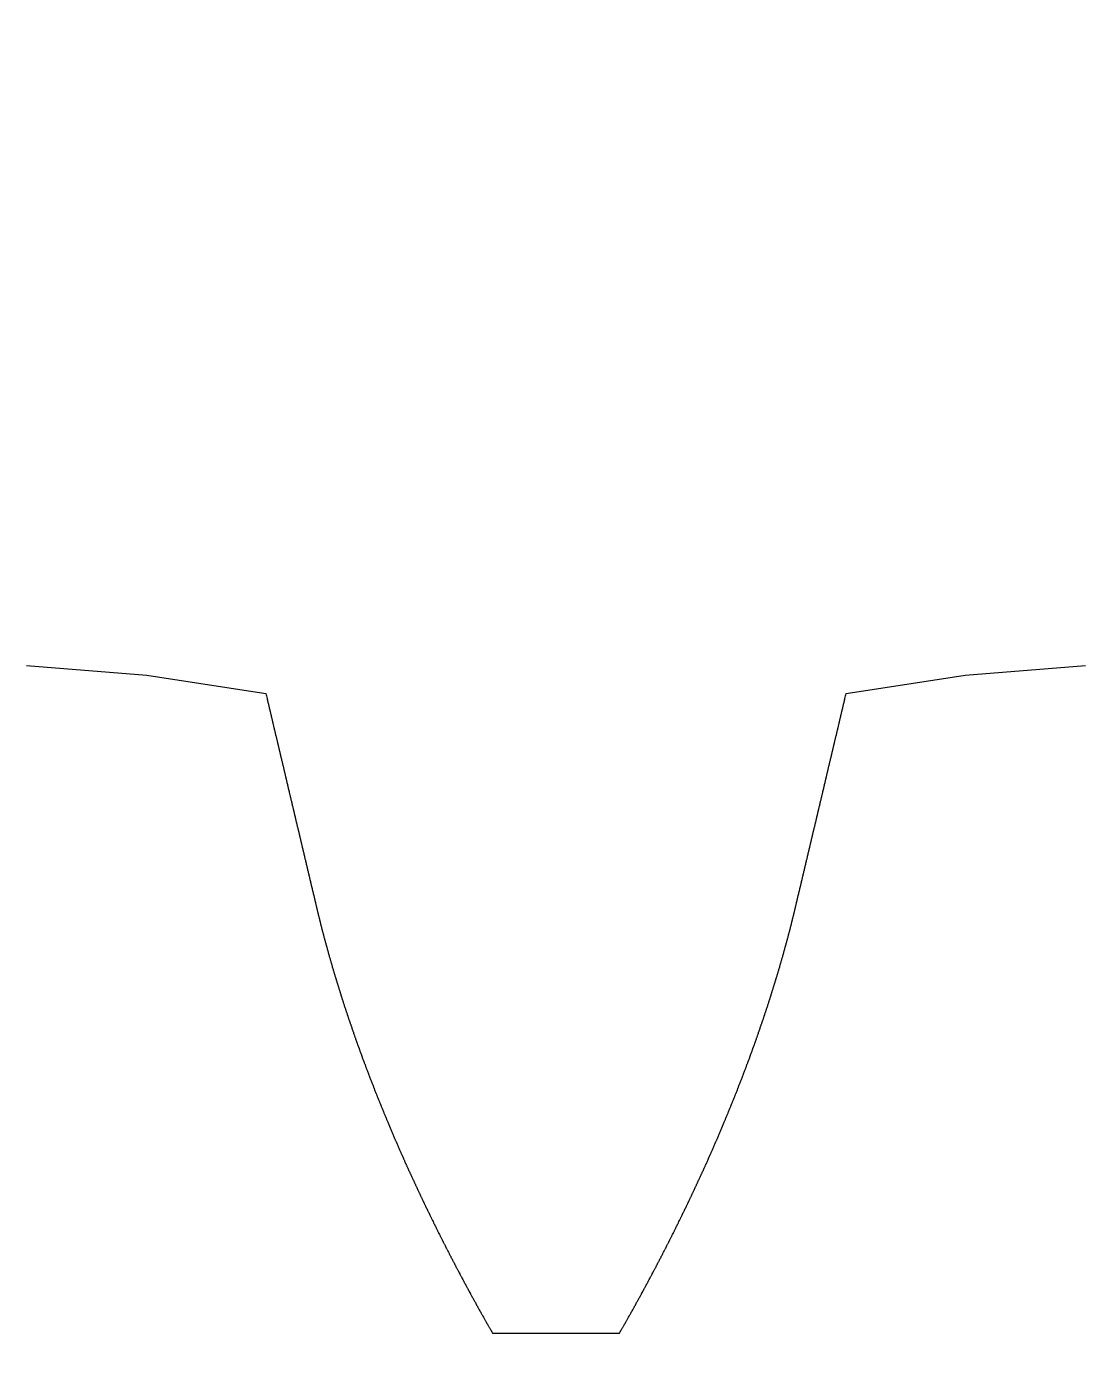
# Model space of a CAD drawing. Header units: millimetres. Extents: x -99 to 99, y -114 to 99.
# Drawn here: x -10.32 to 10.32, y -81.61 to -55.63 of the extents above; entities that cross this region are included whole.
import ezdxf

# ---------------------------------------------------------------- set-up
doc = ezdxf.new("R2010")
doc.units = ezdxf.units.MM

msp = doc.modelspace()

# ---------------------------------------------------------------- linework, layer by layer
at = {"color": 7, "linetype": 'Continuous', "lineweight": 25}
for p, q in [((-10.324, -68.096), (-7.981, -68.285)), ((-7.981, -68.285), (-5.659, -68.641)), ((5.659, -68.641), (7.981, -68.285)), ((7.981, -68.285), (10.324, -68.096)), ((-1.24, -81.116), (1.24, -81.116))]:
    msp.add_line(p, q, dxfattribs=at)
msp.add_circle((0, 0), 99, dxfattribs=at)
for points, knots in [([(-5.659, -68.641), (-5.651, -68.673), (-5.644, -68.704), (-5.636, -68.736), (-5.634, -68.743), (-5.631, -68.757), (-5.626, -68.778), (-5.623, -68.792), (-5.621, -68.799), (-5.616, -68.82), (-5.611, -68.841), (-5.606, -68.862), (-5.604, -68.87), (-5.601, -68.884), (-5.596, -68.905), (-5.593, -68.919), (-5.591, -68.926), (-5.586, -68.947), (-5.581, -68.968), (-5.576, -68.989), (-5.574, -68.996), (-5.571, -69.01), (-5.566, -69.031), (-5.563, -69.045), (-5.561, -69.052), (-5.556, -69.073), (-5.551, -69.095), (-5.546, -69.116), (-5.544, -69.123), (-5.541, -69.137), (-5.536, -69.158), (-5.533, -69.172), (-5.531, -69.179), (-5.526, -69.2), (-5.521, -69.221), (-5.516, -69.242), (-5.514, -69.249), (-5.511, -69.263), (-5.506, -69.284), (-5.503, -69.298), (-5.501, -69.305), (-5.496, -69.327), (-5.491, -69.348), (-5.486, -69.369), (-5.485, -69.376), (-5.481, -69.39), (-5.476, -69.411), (-5.473, -69.425), (-5.471, -69.432), (-5.466, -69.453), (-5.461, -69.474), (-5.456, -69.495), (-5.455, -69.502), (-5.451, -69.516), (-5.446, -69.537), (-5.443, -69.551), (-5.441, -69.558), (-5.436, -69.58), (-5.431, -69.601), (-5.426, -69.622), (-5.425, -69.629), (-5.421, -69.643), (-5.416, -69.664), (-5.413, -69.678), (-5.411, -69.685), (-5.406, -69.706), (-5.401, -69.727), (-5.396, -69.748), (-5.395, -69.755), (-5.391, -69.769), (-5.386, -69.79), (-5.383, -69.804), (-5.381, -69.811), (-5.376, -69.832), (-5.371, -69.853), (-5.366, -69.875), (-5.365, -69.882), (-5.361, -69.896), (-5.356, -69.917), (-5.353, -69.931), (-5.351, -69.938), (-5.346, -69.959), (-5.341, -69.98), (-5.336, -70.001), (-5.335, -70.008), (-5.331, -70.022), (-5.326, -70.043), (-5.323, -70.057), (-5.321, -70.064), (-5.316, -70.085), (-5.311, -70.106), (-5.306, -70.127), (-5.305, -70.134), (-5.301, -70.148), (-5.296, -70.169), (-5.293, -70.183), (-5.291, -70.191), (-5.286, -70.212), (-5.281, -70.233), (-5.276, -70.254), (-5.275, -70.261), (-5.271, -70.275), (-5.266, -70.296), (-5.263, -70.31), (-5.261, -70.317), (-5.256, -70.338), (-5.251, -70.359), (-5.246, -70.38), (-5.245, -70.387), (-5.241, -70.401), (-5.237, -70.422), (-5.233, -70.436), (-5.232, -70.443), (-5.227, -70.464), (-5.222, -70.485), (-5.217, -70.506), (-5.215, -70.513), (-5.212, -70.527), (-5.207, -70.548), (-5.203, -70.562), (-5.202, -70.569), (-5.197, -70.591), (-5.192, -70.612), (-5.187, -70.633), (-5.185, -70.64), (-5.182, -70.654), (-5.177, -70.675), (-5.173, -70.689), (-5.172, -70.696), (-5.167, -70.717), (-5.162, -70.738), (-5.157, -70.759), (-5.155, -70.766), (-5.152, -70.78), (-5.147, -70.801), (-5.143, -70.815), (-5.142, -70.822), (-5.137, -70.843), (-5.132, -70.864), (-5.127, -70.885), (-5.125, -70.892), (-5.122, -70.906), (-5.117, -70.927), (-5.113, -70.941), (-5.112, -70.948), (-5.107, -70.969), (-5.102, -70.99), (-5.097, -71.011), (-5.095, -71.018), (-5.092, -71.032), (-5.087, -71.053), (-5.084, -71.067), (-5.082, -71.074), (-5.077, -71.096), (-5.072, -71.117), (-5.067, -71.138), (-5.065, -71.145), (-5.062, -71.159), (-5.057, -71.18), (-5.054, -71.194), (-5.052, -71.201), (-5.047, -71.222), (-5.042, -71.243), (-5.037, -71.264), (-5.035, -71.271), (-5.032, -71.285), (-5.027, -71.306), (-5.024, -71.32), (-5.022, -71.327), (-5.017, -71.348), (-5.012, -71.369), (-5.007, -71.39), (-5.005, -71.397), (-5.002, -71.411), (-4.997, -71.432), (-4.994, -71.446), (-4.992, -71.453), (-4.987, -71.474), (-4.982, -71.495), (-4.977, -71.516), (-4.976, -71.523), (-4.972, -71.537), (-4.967, -71.558), (-4.964, -71.572), (-4.962, -71.579), (-4.957, -71.6), (-4.952, -71.621), (-4.947, -71.642), (-4.946, -71.649), (-4.942, -71.663), (-4.937, -71.684), (-4.934, -71.698), (-4.932, -71.705), (-4.927, -71.726), (-4.922, -71.747), (-4.917, -71.768), (-4.916, -71.775), (-4.912, -71.789), (-4.908, -71.81), (-4.904, -71.824), (-4.903, -71.831), (-4.898, -71.852), (-4.893, -71.873), (-4.888, -71.894), (-4.886, -71.901), (-4.883, -71.915), (-4.878, -71.936), (-4.874, -71.95), (-4.873, -71.957), (-4.868, -71.978), (-4.863, -71.999), (-4.858, -72.02), (-4.856, -72.027), (-4.853, -72.041), (-4.848, -72.062), (-4.844, -72.076), (-4.843, -72.083), (-4.838, -72.104), (-4.833, -72.125), (-4.828, -72.146), (-4.826, -72.153), (-4.823, -72.167), (-4.818, -72.188), (-4.815, -72.202), (-4.813, -72.209), (-4.808, -72.23), (-4.803, -72.251), (-4.798, -72.272), (-4.796, -72.279), (-4.793, -72.293), (-4.788, -72.314), (-4.785, -72.328), (-4.783, -72.335), (-4.778, -72.356), (-4.773, -72.377), (-4.768, -72.398), (-4.766, -72.405), (-4.763, -72.419), (-4.758, -72.44), (-4.755, -72.454), (-4.753, -72.461), (-4.748, -72.482), (-4.743, -72.503), (-4.738, -72.524), (-4.737, -72.531), (-4.733, -72.545), (-4.728, -72.566), (-4.725, -72.58), (-4.723, -72.587), (-4.718, -72.608), (-4.713, -72.629), (-4.708, -72.65), (-4.707, -72.657), (-4.703, -72.671), (-4.698, -72.692), (-4.695, -72.706), (-4.693, -72.713), (-4.688, -72.734), (-4.684, -72.755), (-4.679, -72.776), (-4.677, -72.783), (-4.674, -72.797), (-4.669, -72.818), (-4.665, -72.832), (-4.664, -72.839), (-4.658, -72.86), (-4.653, -72.881), (-4.648, -72.902), (-4.647, -72.909), (-4.643, -72.923), (-4.638, -72.944), (-4.635, -72.958), (-4.633, -72.965), (-4.628, -72.986), (-4.623, -73.007), (-4.618, -73.028), (-4.616, -73.035), (-4.612, -73.049), (-4.607, -73.07), (-4.604, -73.084), (-4.602, -73.091), (-4.597, -73.112), (-4.591, -73.133), (-4.586, -73.154), (-4.584, -73.161), (-4.581, -73.175), (-4.575, -73.196), (-4.572, -73.21), (-4.57, -73.217), (-4.564, -73.238), (-4.559, -73.259), (-4.554, -73.28), (-4.552, -73.287), (-4.548, -73.301), (-4.543, -73.322), (-4.539, -73.336), (-4.537, -73.343), (-4.532, -73.364), (-4.526, -73.385), (-4.52, -73.406), (-4.519, -73.413), (-4.515, -73.427), (-4.509, -73.448), (-4.505, -73.462), (-4.504, -73.469), (-4.498, -73.49), (-4.492, -73.511), (-4.486, -73.532), (-4.485, -73.539), (-4.481, -73.553), (-4.475, -73.574), (-4.471, -73.588), (-4.469, -73.595), (-4.463, -73.616), (-4.458, -73.637), (-4.452, -73.658), (-4.45, -73.665), (-4.446, -73.679), (-4.44, -73.7), (-4.436, -73.714), (-4.434, -73.721), (-4.428, -73.742), (-4.422, -73.763), (-4.416, -73.785), (-4.414, -73.792), (-4.41, -73.806), (-4.404, -73.827), (-4.4, -73.841), (-4.398, -73.848), (-4.392, -73.869), (-4.386, -73.89), (-4.38, -73.911), (-4.378, -73.918), (-4.374, -73.932), (-4.368, -73.953), (-4.364, -73.967), (-4.362, -73.974), (-4.356, -73.995), (-4.349, -74.016), (-4.343, -74.037), (-4.341, -74.044), (-4.337, -74.058), (-4.331, -74.079), (-4.327, -74.093), (-4.325, -74.1), (-4.318, -74.121), (-4.312, -74.142), (-4.306, -74.163), (-4.304, -74.17), (-4.299, -74.184), (-4.293, -74.205), (-4.289, -74.219), (-4.287, -74.226), (-4.28, -74.247), (-4.274, -74.268), (-4.267, -74.289), (-4.265, -74.296), (-4.261, -74.31), (-4.254, -74.331), (-4.25, -74.345), (-4.248, -74.352), (-4.241, -74.373), (-4.235, -74.394), (-4.228, -74.415), (-4.226, -74.422), (-4.222, -74.436), (-4.215, -74.457), (-4.211, -74.471), (-4.208, -74.478), (-4.202, -74.499), (-4.195, -74.52), (-4.188, -74.541), (-4.186, -74.548), (-4.182, -74.563), (-4.175, -74.584), (-4.171, -74.598), (-4.168, -74.605), (-4.162, -74.626), (-4.155, -74.647), (-4.148, -74.668), (-4.146, -74.675), (-4.141, -74.689), (-4.134, -74.71), (-4.13, -74.724), (-4.128, -74.731), (-4.121, -74.752), (-4.114, -74.773), (-4.107, -74.794), (-4.105, -74.801), (-4.1, -74.815), (-4.093, -74.836), (-4.088, -74.85), (-4.086, -74.857), (-4.079, -74.878), (-4.072, -74.899), (-4.065, -74.92), (-4.063, -74.927), (-4.058, -74.941), (-4.051, -74.962), (-4.046, -74.976), (-4.044, -74.983), (-4.037, -75.004), (-4.03, -75.025), (-4.023, -75.046), (-4.02, -75.053), (-4.015, -75.067), (-4.008, -75.088), (-4.003, -75.102), (-4.001, -75.109), (-3.994, -75.13), (-3.987, -75.152), (-3.979, -75.173), (-3.977, -75.18), (-3.972, -75.194), (-3.965, -75.215), (-3.96, -75.229), (-3.958, -75.236), (-3.95, -75.257), (-3.943, -75.278), (-3.936, -75.299), (-3.933, -75.306), (-3.928, -75.32), (-3.921, -75.341), (-3.916, -75.355), (-3.913, -75.362), (-3.906, -75.383), (-3.898, -75.404), (-3.891, -75.425), (-3.889, -75.432), (-3.884, -75.446), (-3.876, -75.467), (-3.871, -75.481), (-3.869, -75.488), (-3.861, -75.509), (-3.853, -75.53), (-3.846, -75.551), (-3.843, -75.558), (-3.838, -75.572), (-3.831, -75.593), (-3.826, -75.607), (-3.823, -75.614), (-3.815, -75.635), (-3.808, -75.656), (-3.8, -75.677), (-3.797, -75.684), (-3.792, -75.699), (-3.785, -75.72), (-3.779, -75.734), (-3.777, -75.741), (-3.769, -75.762), (-3.761, -75.783), (-3.754, -75.804), (-3.751, -75.811), (-3.746, -75.825), (-3.738, -75.846), (-3.733, -75.86), (-3.73, -75.867), (-3.722, -75.888), (-3.714, -75.909), (-3.706, -75.93), (-3.704, -75.937), (-3.699, -75.951), (-3.691, -75.972), (-3.685, -75.986), (-3.683, -75.993), (-3.675, -76.014), (-3.667, -76.035), (-3.659, -76.056), (-3.656, -76.063), (-3.651, -76.077), (-3.643, -76.098), (-3.637, -76.112), (-3.635, -76.119), (-3.627, -76.14), (-3.618, -76.161), (-3.61, -76.182), (-3.608, -76.189), (-3.602, -76.203), (-3.594, -76.224), (-3.589, -76.238), (-3.586, -76.245), (-3.578, -76.266), (-3.569, -76.287), (-3.561, -76.309), (-3.559, -76.316), (-3.553, -76.33), (-3.545, -76.351), (-3.539, -76.365), (-3.537, -76.372), (-3.528, -76.393), (-3.52, -76.414), (-3.512, -76.435), (-3.509, -76.442), (-3.503, -76.456), (-3.495, -76.477), (-3.489, -76.491), (-3.487, -76.498), (-3.478, -76.519), (-3.47, -76.54), (-3.461, -76.561), (-3.459, -76.568), (-3.453, -76.582), (-3.444, -76.603), (-3.439, -76.617), (-3.436, -76.624), (-3.427, -76.645), (-3.419, -76.666), (-3.41, -76.687), (-3.408, -76.694), (-3.402, -76.708), (-3.393, -76.729), (-3.388, -76.743), (-3.385, -76.75), (-3.376, -76.771), (-3.368, -76.792), (-3.359, -76.813), (-3.356, -76.82), (-3.35, -76.834), (-3.342, -76.855), (-3.336, -76.869), (-3.333, -76.876), (-3.324, -76.897), (-3.316, -76.918), (-3.307, -76.939), (-3.304, -76.946), (-3.298, -76.96), (-3.289, -76.981), (-3.283, -76.995), (-3.281, -77.002), (-3.272, -77.023), (-3.263, -77.044), (-3.254, -77.065), (-3.251, -77.072), (-3.245, -77.086), (-3.236, -77.107), (-3.23, -77.121), (-3.227, -77.128), (-3.219, -77.149), (-3.21, -77.17), (-3.201, -77.191), (-3.198, -77.198), (-3.192, -77.213), (-3.183, -77.234), (-3.177, -77.248), (-3.174, -77.255), (-3.165, -77.276), (-3.156, -77.297), (-3.147, -77.318), (-3.144, -77.325), (-3.138, -77.339), (-3.129, -77.36), (-3.123, -77.374), (-3.12, -77.381), (-3.11, -77.402), (-3.101, -77.423), (-3.092, -77.444), (-3.089, -77.451), (-3.083, -77.465), (-3.074, -77.486), (-3.068, -77.5), (-3.065, -77.507), (-3.055, -77.528), (-3.046, -77.549), (-3.037, -77.57), (-3.034, -77.577), (-3.028, -77.591), (-3.018, -77.612), (-3.012, -77.626), (-3.009, -77.633), (-3, -77.654), (-2.991, -77.675), (-2.981, -77.696), (-2.978, -77.703), (-2.972, -77.717), (-2.963, -77.738), (-2.956, -77.752), (-2.953, -77.759), (-2.944, -77.78), (-2.934, -77.801), (-2.925, -77.822), (-2.922, -77.829), (-2.915, -77.843), (-2.906, -77.864), (-2.9, -77.878), (-2.896, -77.885), (-2.887, -77.906), (-2.877, -77.927), (-2.868, -77.948), (-2.865, -77.955), (-2.858, -77.969), (-2.849, -77.99), (-2.842, -78.004), (-2.839, -78.011), (-2.83, -78.032), (-2.82, -78.053), (-2.81, -78.073), (-2.807, -78.08), (-2.801, -78.094), (-2.791, -78.115), (-2.785, -78.129), (-2.781, -78.136), (-2.772, -78.157), (-2.762, -78.178), (-2.752, -78.199), (-2.749, -78.206), (-2.742, -78.22), (-2.733, -78.241), (-2.726, -78.255), (-2.723, -78.262), (-2.713, -78.283), (-2.703, -78.304), (-2.693, -78.325), (-2.69, -78.332), (-2.684, -78.346), (-2.674, -78.367), (-2.667, -78.381), (-2.664, -78.388), (-2.654, -78.409), (-2.644, -78.43), (-2.634, -78.451), (-2.631, -78.458), (-2.624, -78.472), (-2.614, -78.493), (-2.608, -78.507), (-2.604, -78.514), (-2.594, -78.535), (-2.584, -78.556), (-2.574, -78.577), (-2.571, -78.584), (-2.564, -78.598), (-2.554, -78.619), (-2.548, -78.633), (-2.544, -78.64), (-2.534, -78.661), (-2.524, -78.682), (-2.514, -78.703), (-2.51, -78.71), (-2.504, -78.724), (-2.494, -78.745), (-2.487, -78.759), (-2.483, -78.766), (-2.473, -78.786), (-2.463, -78.807), (-2.453, -78.828), (-2.449, -78.835), (-2.443, -78.849), (-2.432, -78.87), (-2.425, -78.884), (-2.422, -78.891), (-2.412, -78.912), (-2.401, -78.933), (-2.391, -78.954), (-2.388, -78.961), (-2.381, -78.975), (-2.371, -78.996), (-2.364, -79.01), (-2.36, -79.017), (-2.35, -79.038), (-2.339, -79.059), (-2.329, -79.08), (-2.326, -79.087), (-2.319, -79.101), (-2.308, -79.122), (-2.301, -79.136), (-2.298, -79.143), (-2.287, -79.164), (-2.277, -79.184), (-2.266, -79.205), (-2.263, -79.212), (-2.256, -79.226), (-2.245, -79.247), (-2.238, -79.261), (-2.235, -79.268), (-2.224, -79.289), (-2.213, -79.31), (-2.203, -79.331), (-2.199, -79.338), (-2.192, -79.352), (-2.182, -79.373), (-2.175, -79.387), (-2.171, -79.394), (-2.16, -79.415), (-2.15, -79.436), (-2.139, -79.457), (-2.135, -79.464), (-2.128, -79.477), (-2.118, -79.498), (-2.11, -79.512), (-2.107, -79.519), (-2.096, -79.54), (-2.085, -79.561), (-2.075, -79.582), (-2.071, -79.589), (-2.064, -79.603), (-2.053, -79.624), (-2.046, -79.638), (-2.042, -79.645), (-2.031, -79.666), (-2.02, -79.687), (-2.01, -79.707), (-2.006, -79.714), (-1.999, -79.728), (-1.988, -79.749), (-1.98, -79.763), (-1.977, -79.77), (-1.966, -79.791), (-1.955, -79.812), (-1.944, -79.833), (-1.94, -79.84), (-1.933, -79.854), (-1.922, -79.875), (-1.915, -79.889), (-1.911, -79.896), (-1.9, -79.916), (-1.889, -79.937), (-1.878, -79.958), (-1.874, -79.965), (-1.867, -79.979), (-1.856, -80), (-1.848, -80.014), (-1.845, -80.021), (-1.833, -80.042), (-1.822, -80.063), (-1.811, -80.084), (-1.807, -80.091), (-1.8, -80.104), (-1.789, -80.125), (-1.781, -80.139), (-1.778, -80.146), (-1.766, -80.167), (-1.755, -80.188), (-1.744, -80.209), (-1.74, -80.216), (-1.733, -80.23), (-1.721, -80.251), (-1.714, -80.265), (-1.71, -80.271), (-1.699, -80.292), (-1.687, -80.313), (-1.676, -80.334), (-1.672, -80.341), (-1.665, -80.355), (-1.653, -80.376), (-1.646, -80.39), (-1.642, -80.397), (-1.631, -80.418), (-1.619, -80.438), (-1.608, -80.459), (-1.604, -80.466), (-1.596, -80.48), (-1.585, -80.501), (-1.577, -80.515), (-1.573, -80.522), (-1.562, -80.543), (-1.55, -80.564), (-1.539, -80.584), (-1.535, -80.591), (-1.527, -80.605), (-1.516, -80.626), (-1.508, -80.64), (-1.504, -80.647), (-1.492, -80.668), (-1.481, -80.689), (-1.469, -80.709), (-1.465, -80.716), (-1.458, -80.73), (-1.446, -80.751), (-1.438, -80.765), (-1.434, -80.772), (-1.423, -80.793), (-1.411, -80.814), (-1.399, -80.834), (-1.395, -80.841), (-1.388, -80.855), (-1.376, -80.876), (-1.368, -80.89), (-1.364, -80.897), (-1.352, -80.918), (-1.341, -80.939), (-1.329, -80.959), (-1.325, -80.966), (-1.317, -80.98), (-1.305, -81.001), (-1.297, -81.015), (-1.293, -81.022), (-1.275, -81.053), (-1.258, -81.084), (-1.24, -81.116)], [0, 0, 0, 0, 0.007338, 0.007338, 0.007338, 0.008969, 0.010599, 0.01223, 0.01223, 0.01223, 0.017121, 0.017121, 0.017121, 0.018752, 0.020382, 0.022012, 0.022012, 0.022012, 0.026903, 0.026903, 0.026903, 0.028533, 0.030162, 0.031792, 0.031792, 0.031792, 0.036682, 0.036682, 0.036682, 0.038312, 0.039941, 0.041571, 0.041571, 0.041571, 0.046459, 0.046459, 0.046459, 0.048089, 0.049718, 0.051347, 0.051347, 0.051347, 0.056235, 0.056235, 0.056235, 0.057864, 0.059493, 0.061122, 0.061122, 0.061122, 0.066009, 0.066009, 0.066009, 0.067638, 0.069267, 0.070895, 0.070895, 0.070895, 0.075781, 0.075781, 0.075781, 0.07741, 0.079038, 0.080667, 0.080667, 0.080667, 0.085551, 0.085551, 0.085551, 0.08718, 0.088808, 0.090436, 0.090436, 0.090436, 0.09532, 0.09532, 0.09532, 0.096948, 0.098576, 0.100204, 0.100204, 0.100204, 0.105087, 0.105087, 0.105087, 0.106714, 0.108342, 0.10997, 0.10997, 0.10997, 0.114852, 0.114852, 0.114852, 0.116479, 0.118106, 0.119734, 0.119734, 0.119734, 0.124615, 0.124615, 0.124615, 0.126242, 0.127869, 0.129496, 0.129496, 0.129496, 0.134377, 0.134377, 0.134377, 0.136003, 0.13763, 0.139257, 0.139257, 0.139257, 0.144137, 0.144137, 0.144137, 0.145763, 0.147389, 0.149016, 0.149016, 0.149016, 0.153895, 0.153895, 0.153895, 0.155521, 0.157147, 0.158773, 0.158773, 0.158773, 0.163651, 0.163651, 0.163651, 0.165277, 0.166903, 0.168529, 0.168529, 0.168529, 0.173406, 0.173406, 0.173406, 0.175031, 0.176657, 0.178283, 0.178283, 0.178283, 0.183159, 0.183159, 0.183159, 0.184784, 0.18641, 0.188035, 0.188035, 0.188035, 0.19291, 0.19291, 0.19291, 0.194535, 0.19616, 0.197785, 0.197785, 0.197785, 0.20266, 0.20266, 0.20266, 0.204285, 0.20591, 0.207534, 0.207534, 0.207534, 0.212408, 0.212408, 0.212408, 0.214033, 0.215657, 0.217282, 0.217282, 0.217282, 0.222155, 0.222155, 0.222155, 0.223779, 0.225403, 0.227027, 0.227027, 0.227027, 0.231899, 0.231899, 0.231899, 0.233523, 0.235147, 0.236771, 0.236771, 0.236771, 0.241643, 0.241643, 0.241643, 0.243266, 0.24489, 0.246514, 0.246514, 0.246514, 0.251384, 0.251384, 0.251384, 0.253007, 0.254631, 0.256254, 0.256254, 0.256254, 0.261124, 0.261124, 0.261124, 0.262747, 0.26437, 0.265993, 0.265993, 0.265993, 0.270862, 0.270862, 0.270862, 0.272485, 0.274108, 0.275731, 0.275731, 0.275731, 0.280599, 0.280599, 0.280599, 0.282222, 0.283844, 0.285467, 0.285467, 0.285467, 0.290334, 0.290334, 0.290334, 0.291957, 0.293579, 0.295201, 0.295201, 0.295201, 0.300068, 0.300068, 0.300068, 0.30169, 0.303312, 0.304934, 0.304934, 0.304934, 0.3098, 0.3098, 0.3098, 0.311422, 0.313044, 0.314665, 0.314665, 0.314665, 0.31953, 0.31953, 0.31953, 0.321153, 0.322775, 0.324397, 0.324397, 0.324397, 0.329266, 0.329266, 0.329266, 0.33089, 0.332514, 0.334138, 0.334138, 0.334138, 0.339015, 0.339015, 0.339015, 0.340642, 0.342269, 0.343896, 0.343896, 0.343896, 0.348781, 0.348781, 0.348781, 0.350411, 0.35204, 0.35367, 0.35367, 0.35367, 0.358563, 0.358563, 0.358563, 0.360196, 0.361828, 0.363461, 0.363461, 0.363461, 0.368362, 0.368362, 0.368362, 0.369997, 0.371632, 0.373268, 0.373268, 0.373268, 0.378177, 0.378177, 0.378177, 0.379815, 0.381453, 0.383091, 0.383091, 0.383091, 0.388009, 0.388009, 0.388009, 0.38965, 0.391291, 0.392931, 0.392931, 0.392931, 0.397858, 0.397858, 0.397858, 0.399501, 0.401145, 0.402788, 0.402788, 0.402788, 0.407722, 0.407722, 0.407722, 0.409369, 0.411015, 0.412661, 0.412661, 0.412661, 0.417604, 0.417604, 0.417604, 0.419253, 0.420902, 0.422551, 0.422551, 0.422551, 0.427502, 0.427502, 0.427502, 0.429153, 0.430805, 0.432457, 0.432457, 0.432457, 0.437416, 0.437416, 0.437416, 0.439071, 0.440725, 0.442379, 0.442379, 0.442379, 0.447347, 0.447347, 0.447347, 0.449004, 0.450661, 0.452319, 0.452319, 0.452319, 0.457294, 0.457294, 0.457294, 0.458954, 0.460614, 0.462274, 0.462274, 0.462274, 0.467258, 0.467258, 0.467258, 0.468921, 0.470584, 0.472246, 0.472246, 0.472246, 0.477239, 0.477239, 0.477239, 0.478904, 0.480569, 0.482235, 0.482235, 0.482235, 0.487235, 0.487235, 0.487235, 0.488904, 0.490572, 0.49224, 0.49224, 0.49224, 0.497249, 0.497249, 0.497249, 0.49892, 0.500591, 0.502262, 0.502262, 0.502262, 0.507279, 0.507279, 0.507279, 0.508952, 0.510626, 0.5123, 0.5123, 0.5123, 0.517325, 0.517325, 0.517325, 0.519002, 0.520678, 0.522354, 0.522354, 0.522354, 0.527388, 0.527388, 0.527388, 0.529067, 0.530746, 0.532426, 0.532426, 0.532426, 0.537467, 0.537467, 0.537467, 0.539149, 0.540831, 0.542513, 0.542513, 0.542513, 0.547563, 0.547563, 0.547563, 0.549248, 0.550933, 0.552617, 0.552617, 0.552617, 0.557676, 0.557676, 0.557676, 0.559363, 0.561051, 0.562738, 0.562738, 0.562738, 0.567805, 0.567805, 0.567805, 0.569495, 0.571185, 0.572875, 0.572875, 0.572875, 0.57795, 0.57795, 0.57795, 0.579643, 0.581336, 0.583029, 0.583029, 0.583029, 0.588112, 0.588112, 0.588112, 0.589808, 0.591503, 0.593199, 0.593199, 0.593199, 0.59829, 0.59829, 0.59829, 0.599989, 0.601687, 0.603386, 0.603386, 0.603386, 0.608485, 0.608485, 0.608485, 0.610186, 0.611888, 0.613589, 0.613589, 0.613589, 0.618697, 0.618697, 0.618697, 0.620401, 0.622105, 0.623808, 0.623808, 0.623808, 0.628924, 0.628924, 0.628924, 0.630631, 0.632338, 0.634045, 0.634045, 0.634045, 0.639169, 0.639169, 0.639169, 0.640878, 0.642588, 0.644297, 0.644297, 0.644297, 0.64943, 0.64943, 0.64943, 0.651142, 0.652854, 0.654566, 0.654566, 0.654566, 0.659707, 0.659707, 0.659707, 0.661422, 0.663137, 0.664852, 0.664852, 0.664852, 0.670001, 0.670001, 0.670001, 0.671719, 0.673437, 0.675154, 0.675154, 0.675154, 0.680312, 0.680312, 0.680312, 0.682032, 0.683753, 0.685473, 0.685473, 0.685473, 0.690638, 0.690638, 0.690638, 0.692362, 0.694085, 0.695808, 0.695808, 0.695808, 0.700982, 0.700982, 0.700982, 0.702708, 0.704434, 0.70616, 0.70616, 0.70616, 0.711342, 0.711342, 0.711342, 0.713071, 0.714799, 0.716528, 0.716528, 0.716528, 0.721718, 0.721718, 0.721718, 0.72345, 0.725181, 0.726913, 0.726913, 0.726913, 0.732111, 0.732111, 0.732111, 0.733845, 0.73558, 0.737314, 0.737314, 0.737314, 0.742521, 0.742521, 0.742521, 0.744258, 0.745995, 0.747732, 0.747732, 0.747732, 0.752947, 0.752947, 0.752947, 0.754686, 0.756426, 0.758166, 0.758166, 0.758166, 0.763389, 0.763389, 0.763389, 0.765131, 0.766874, 0.768616, 0.768616, 0.768616, 0.773848, 0.773848, 0.773848, 0.775593, 0.777338, 0.779084, 0.779084, 0.779084, 0.784323, 0.784323, 0.784323, 0.786071, 0.787819, 0.789567, 0.789567, 0.789567, 0.794815, 0.794815, 0.794815, 0.796566, 0.798317, 0.800067, 0.800067, 0.800067, 0.805324, 0.805324, 0.805324, 0.807077, 0.808831, 0.810584, 0.810584, 0.810584, 0.815849, 0.815849, 0.815849, 0.817605, 0.819361, 0.821117, 0.821117, 0.821117, 0.82639, 0.82639, 0.82639, 0.828149, 0.829908, 0.831667, 0.831667, 0.831667, 0.836948, 0.836948, 0.836948, 0.83871, 0.840472, 0.842233, 0.842233, 0.842233, 0.847523, 0.847523, 0.847523, 0.849287, 0.851052, 0.852816, 0.852816, 0.852816, 0.858114, 0.858114, 0.858114, 0.859881, 0.861648, 0.863415, 0.863415, 0.863415, 0.868721, 0.868721, 0.868721, 0.870491, 0.872261, 0.874031, 0.874031, 0.874031, 0.879345, 0.879345, 0.879345, 0.881118, 0.88289, 0.884663, 0.884663, 0.884663, 0.889985, 0.889985, 0.889985, 0.891761, 0.893536, 0.895312, 0.895312, 0.895312, 0.900642, 0.900642, 0.900642, 0.902421, 0.904199, 0.905977, 0.905977, 0.905977, 0.911316, 0.911316, 0.911316, 0.913097, 0.914878, 0.916659, 0.916659, 0.916659, 0.922006, 0.922006, 0.922006, 0.92379, 0.925573, 0.927357, 0.927357, 0.927357, 0.932712, 0.932712, 0.932712, 0.934499, 0.936285, 0.938072, 0.938072, 0.938072, 0.943435, 0.943435, 0.943435, 0.945224, 0.947014, 0.948803, 0.948803, 0.948803, 0.954175, 0.954175, 0.954175, 0.955967, 0.957759, 0.959551, 0.959551, 0.959551, 0.964931, 0.964931, 0.964931, 0.966725, 0.96852, 0.970315, 0.970315, 0.970315, 0.975703, 0.975703, 0.975703, 0.977501, 0.979298, 0.981096, 0.981096, 0.981096, 0.986492, 0.986492, 0.986492, 0.988292, 0.990093, 0.991893, 0.991893, 0.991893, 1, 1, 1, 1]), ([(1.24, -81.116), (1.258, -81.084), (1.275, -81.053), (1.293, -81.022), (1.297, -81.015), (1.305, -81.001), (1.317, -80.98), (1.325, -80.966), (1.329, -80.959), (1.341, -80.939), (1.352, -80.918), (1.364, -80.897), (1.368, -80.89), (1.376, -80.876), (1.388, -80.855), (1.395, -80.841), (1.399, -80.834), (1.411, -80.814), (1.423, -80.793), (1.434, -80.772), (1.438, -80.765), (1.446, -80.751), (1.458, -80.73), (1.465, -80.716), (1.469, -80.709), (1.481, -80.689), (1.492, -80.668), (1.504, -80.647), (1.508, -80.64), (1.516, -80.626), (1.527, -80.605), (1.535, -80.591), (1.539, -80.584), (1.55, -80.564), (1.562, -80.543), (1.573, -80.522), (1.577, -80.515), (1.585, -80.501), (1.596, -80.48), (1.604, -80.466), (1.608, -80.459), (1.619, -80.438), (1.63, -80.418), (1.642, -80.397), (1.646, -80.39), (1.653, -80.376), (1.665, -80.355), (1.672, -80.341), (1.676, -80.334), (1.687, -80.313), (1.699, -80.292), (1.71, -80.271), (1.714, -80.265), (1.721, -80.251), (1.733, -80.23), (1.74, -80.216), (1.744, -80.209), (1.755, -80.188), (1.766, -80.167), (1.778, -80.146), (1.781, -80.139), (1.789, -80.125), (1.8, -80.104), (1.807, -80.091), (1.811, -80.084), (1.822, -80.063), (1.833, -80.042), (1.845, -80.021), (1.848, -80.014), (1.856, -80), (1.867, -79.979), (1.874, -79.965), (1.878, -79.958), (1.889, -79.937), (1.9, -79.916), (1.911, -79.896), (1.915, -79.889), (1.922, -79.875), (1.933, -79.854), (1.94, -79.84), (1.944, -79.833), (1.955, -79.812), (1.966, -79.791), (1.977, -79.77), (1.98, -79.763), (1.988, -79.749), (1.999, -79.728), (2.006, -79.714), (2.01, -79.707), (2.02, -79.687), (2.031, -79.666), (2.042, -79.645), (2.046, -79.638), (2.053, -79.624), (2.064, -79.603), (2.071, -79.589), (2.075, -79.582), (2.085, -79.561), (2.096, -79.54), (2.107, -79.519), (2.11, -79.512), (2.118, -79.498), (2.128, -79.477), (2.135, -79.464), (2.139, -79.457), (2.15, -79.436), (2.16, -79.415), (2.171, -79.394), (2.175, -79.387), (2.182, -79.373), (2.192, -79.352), (2.199, -79.338), (2.203, -79.331), (2.213, -79.31), (2.224, -79.289), (2.235, -79.268), (2.238, -79.261), (2.245, -79.247), (2.256, -79.226), (2.263, -79.212), (2.266, -79.205), (2.277, -79.184), (2.287, -79.164), (2.298, -79.143), (2.301, -79.136), (2.308, -79.122), (2.319, -79.101), (2.326, -79.087), (2.329, -79.08), (2.339, -79.059), (2.35, -79.038), (2.36, -79.017), (2.364, -79.01), (2.371, -78.996), (2.381, -78.975), (2.388, -78.961), (2.391, -78.954), (2.401, -78.933), (2.412, -78.912), (2.422, -78.891), (2.425, -78.884), (2.432, -78.87), (2.443, -78.849), (2.449, -78.835), (2.453, -78.828), (2.463, -78.807), (2.473, -78.786), (2.483, -78.766), (2.487, -78.759), (2.494, -78.745), (2.504, -78.724), (2.51, -78.71), (2.514, -78.703), (2.524, -78.682), (2.534, -78.661), (2.544, -78.64), (2.547, -78.633), (2.554, -78.619), (2.564, -78.598), (2.571, -78.584), (2.574, -78.577), (2.584, -78.556), (2.594, -78.535), (2.604, -78.514), (2.608, -78.507), (2.614, -78.493), (2.624, -78.472), (2.631, -78.458), (2.634, -78.451), (2.644, -78.43), (2.654, -78.409), (2.664, -78.388), (2.667, -78.381), (2.674, -78.367), (2.684, -78.346), (2.69, -78.332), (2.693, -78.325), (2.703, -78.304), (2.713, -78.283), (2.723, -78.262), (2.726, -78.255), (2.733, -78.241), (2.742, -78.22), (2.749, -78.206), (2.752, -78.199), (2.762, -78.178), (2.772, -78.157), (2.781, -78.136), (2.785, -78.129), (2.791, -78.115), (2.801, -78.094), (2.807, -78.08), (2.81, -78.073), (2.82, -78.053), (2.83, -78.032), (2.839, -78.011), (2.842, -78.004), (2.849, -77.99), (2.858, -77.969), (2.865, -77.955), (2.868, -77.948), (2.877, -77.927), (2.887, -77.906), (2.896, -77.885), (2.9, -77.878), (2.906, -77.864), (2.915, -77.843), (2.922, -77.829), (2.925, -77.822), (2.934, -77.801), (2.944, -77.78), (2.953, -77.759), (2.956, -77.752), (2.963, -77.738), (2.972, -77.717), (2.978, -77.703), (2.981, -77.696), (2.991, -77.675), (3, -77.654), (3.009, -77.633), (3.012, -77.626), (3.018, -77.612), (3.028, -77.591), (3.034, -77.577), (3.037, -77.57), (3.046, -77.549), (3.055, -77.528), (3.065, -77.507), (3.068, -77.5), (3.074, -77.486), (3.083, -77.465), (3.089, -77.451), (3.092, -77.444), (3.101, -77.423), (3.11, -77.402), (3.12, -77.381), (3.123, -77.374), (3.129, -77.36), (3.138, -77.339), (3.144, -77.325), (3.147, -77.318), (3.156, -77.297), (3.165, -77.276), (3.174, -77.255), (3.177, -77.248), (3.183, -77.234), (3.192, -77.213), (3.198, -77.198), (3.201, -77.191), (3.21, -77.17), (3.219, -77.149), (3.227, -77.128), (3.23, -77.121), (3.236, -77.107), (3.245, -77.086), (3.251, -77.072), (3.254, -77.065), (3.263, -77.044), (3.272, -77.023), (3.281, -77.002), (3.283, -76.995), (3.289, -76.981), (3.298, -76.96), (3.304, -76.946), (3.307, -76.939), (3.316, -76.918), (3.324, -76.897), (3.333, -76.876), (3.336, -76.869), (3.342, -76.855), (3.35, -76.834), (3.356, -76.82), (3.359, -76.813), (3.368, -76.792), (3.376, -76.771), (3.385, -76.75), (3.388, -76.743), (3.393, -76.729), (3.402, -76.708), (3.408, -76.694), (3.41, -76.687), (3.419, -76.666), (3.427, -76.645), (3.436, -76.624), (3.439, -76.617), (3.444, -76.603), (3.453, -76.582), (3.459, -76.568), (3.461, -76.561), (3.47, -76.54), (3.478, -76.519), (3.487, -76.498), (3.489, -76.491), (3.495, -76.477), (3.503, -76.456), (3.509, -76.442), (3.512, -76.435), (3.52, -76.414), (3.528, -76.393), (3.537, -76.372), (3.539, -76.365), (3.545, -76.351), (3.553, -76.33), (3.559, -76.316), (3.561, -76.309), (3.569, -76.287), (3.578, -76.266), (3.586, -76.245), (3.589, -76.238), (3.594, -76.224), (3.602, -76.203), (3.608, -76.189), (3.61, -76.182), (3.618, -76.161), (3.627, -76.14), (3.635, -76.119), (3.637, -76.112), (3.643, -76.098), (3.651, -76.077), (3.656, -76.063), (3.659, -76.056), (3.667, -76.035), (3.675, -76.014), (3.683, -75.993), (3.685, -75.986), (3.691, -75.972), (3.699, -75.951), (3.704, -75.937), (3.706, -75.93), (3.714, -75.909), (3.722, -75.888), (3.73, -75.867), (3.733, -75.86), (3.738, -75.846), (3.746, -75.825), (3.751, -75.811), (3.754, -75.804), (3.761, -75.783), (3.769, -75.762), (3.777, -75.741), (3.779, -75.734), (3.785, -75.72), (3.792, -75.699), (3.797, -75.684), (3.8, -75.677), (3.808, -75.656), (3.815, -75.635), (3.823, -75.614), (3.826, -75.607), (3.831, -75.593), (3.838, -75.572), (3.843, -75.558), (3.846, -75.551), (3.853, -75.53), (3.861, -75.509), (3.869, -75.488), (3.871, -75.481), (3.876, -75.467), (3.884, -75.446), (3.889, -75.432), (3.891, -75.425), (3.898, -75.404), (3.906, -75.383), (3.913, -75.362), (3.916, -75.355), (3.921, -75.341), (3.928, -75.32), (3.933, -75.306), (3.936, -75.299), (3.943, -75.278), (3.95, -75.257), (3.958, -75.236), (3.96, -75.229), (3.965, -75.215), (3.972, -75.194), (3.977, -75.18), (3.979, -75.173), (3.987, -75.152), (3.994, -75.13), (4.001, -75.109), (4.003, -75.102), (4.008, -75.088), (4.015, -75.067), (4.02, -75.053), (4.023, -75.046), (4.03, -75.025), (4.037, -75.004), (4.044, -74.983), (4.046, -74.976), (4.051, -74.962), (4.058, -74.941), (4.063, -74.927), (4.065, -74.92), (4.072, -74.899), (4.079, -74.878), (4.086, -74.857), (4.088, -74.85), (4.093, -74.836), (4.1, -74.815), (4.105, -74.801), (4.107, -74.794), (4.114, -74.773), (4.121, -74.752), (4.128, -74.731), (4.13, -74.724), (4.134, -74.71), (4.141, -74.689), (4.146, -74.675), (4.148, -74.668), (4.155, -74.647), (4.162, -74.626), (4.168, -74.605), (4.171, -74.598), (4.175, -74.584), (4.182, -74.563), (4.186, -74.548), (4.188, -74.541), (4.195, -74.52), (4.202, -74.499), (4.208, -74.478), (4.211, -74.471), (4.215, -74.457), (4.222, -74.436), (4.226, -74.422), (4.228, -74.415), (4.235, -74.394), (4.241, -74.373), (4.248, -74.352), (4.25, -74.345), (4.254, -74.331), (4.261, -74.31), (4.265, -74.296), (4.267, -74.289), (4.274, -74.268), (4.28, -74.247), (4.287, -74.226), (4.289, -74.219), (4.293, -74.205), (4.299, -74.184), (4.304, -74.17), (4.306, -74.163), (4.312, -74.142), (4.318, -74.121), (4.325, -74.1), (4.327, -74.093), (4.331, -74.079), (4.337, -74.058), (4.341, -74.044), (4.343, -74.037), (4.349, -74.016), (4.356, -73.995), (4.362, -73.974), (4.364, -73.967), (4.368, -73.953), (4.374, -73.932), (4.378, -73.918), (4.38, -73.911), (4.386, -73.89), (4.392, -73.869), (4.398, -73.848), (4.4, -73.841), (4.404, -73.827), (4.41, -73.806), (4.414, -73.792), (4.416, -73.785), (4.422, -73.763), (4.428, -73.742), (4.434, -73.721), (4.436, -73.714), (4.44, -73.7), (4.446, -73.679), (4.45, -73.665), (4.452, -73.658), (4.458, -73.637), (4.463, -73.616), (4.469, -73.595), (4.471, -73.588), (4.475, -73.574), (4.481, -73.553), (4.485, -73.539), (4.486, -73.532), (4.492, -73.511), (4.498, -73.49), (4.504, -73.469), (4.505, -73.462), (4.509, -73.448), (4.515, -73.427), (4.519, -73.413), (4.52, -73.406), (4.526, -73.385), (4.532, -73.364), (4.537, -73.343), (4.539, -73.336), (4.543, -73.322), (4.548, -73.301), (4.552, -73.287), (4.554, -73.28), (4.559, -73.259), (4.564, -73.238), (4.57, -73.217), (4.572, -73.21), (4.575, -73.196), (4.581, -73.175), (4.584, -73.161), (4.586, -73.154), (4.591, -73.133), (4.597, -73.112), (4.602, -73.091), (4.604, -73.084), (4.607, -73.07), (4.612, -73.049), (4.616, -73.035), (4.618, -73.028), (4.623, -73.007), (4.628, -72.986), (4.633, -72.965), (4.635, -72.958), (4.638, -72.944), (4.643, -72.923), (4.647, -72.909), (4.648, -72.902), (4.653, -72.881), (4.658, -72.86), (4.664, -72.839), (4.665, -72.832), (4.669, -72.818), (4.674, -72.797), (4.677, -72.783), (4.679, -72.776), (4.684, -72.755), (4.688, -72.734), (4.693, -72.713), (4.695, -72.706), (4.698, -72.692), (4.703, -72.671), (4.707, -72.657), (4.708, -72.65), (4.713, -72.629), (4.718, -72.608), (4.723, -72.587), (4.725, -72.58), (4.728, -72.566), (4.733, -72.545), (4.737, -72.531), (4.738, -72.524), (4.743, -72.503), (4.748, -72.482), (4.753, -72.461), (4.755, -72.454), (4.758, -72.44), (4.763, -72.419), (4.766, -72.405), (4.768, -72.398), (4.773, -72.377), (4.778, -72.356), (4.783, -72.335), (4.785, -72.328), (4.788, -72.314), (4.793, -72.293), (4.796, -72.279), (4.798, -72.272), (4.803, -72.251), (4.808, -72.23), (4.813, -72.209), (4.815, -72.202), (4.818, -72.188), (4.823, -72.167), (4.826, -72.153), (4.828, -72.146), (4.833, -72.125), (4.838, -72.104), (4.843, -72.083), (4.844, -72.076), (4.848, -72.062), (4.853, -72.041), (4.856, -72.027), (4.858, -72.02), (4.863, -71.999), (4.868, -71.978), (4.873, -71.957), (4.874, -71.95), (4.878, -71.936), (4.883, -71.915), (4.886, -71.901), (4.888, -71.894), (4.893, -71.873), (4.898, -71.852), (4.903, -71.831), (4.904, -71.824), (4.907, -71.81), (4.912, -71.789), (4.916, -71.775), (4.917, -71.768), (4.922, -71.747), (4.927, -71.726), (4.932, -71.705), (4.934, -71.698), (4.937, -71.684), (4.942, -71.663), (4.946, -71.649), (4.947, -71.642), (4.952, -71.621), (4.957, -71.6), (4.962, -71.579), (4.964, -71.572), (4.967, -71.558), (4.972, -71.537), (4.976, -71.523), (4.977, -71.516), (4.982, -71.495), (4.987, -71.474), (4.992, -71.453), (4.994, -71.446), (4.997, -71.432), (5.002, -71.411), (5.005, -71.397), (5.007, -71.39), (5.012, -71.369), (5.017, -71.348), (5.022, -71.327), (5.024, -71.32), (5.027, -71.306), (5.032, -71.285), (5.035, -71.271), (5.037, -71.264), (5.042, -71.243), (5.047, -71.222), (5.052, -71.201), (5.054, -71.194), (5.057, -71.18), (5.062, -71.159), (5.065, -71.145), (5.067, -71.138), (5.072, -71.117), (5.077, -71.096), (5.082, -71.074), (5.084, -71.067), (5.087, -71.053), (5.092, -71.032), (5.095, -71.018), (5.097, -71.011), (5.102, -70.99), (5.107, -70.969), (5.112, -70.948), (5.113, -70.941), (5.117, -70.927), (5.122, -70.906), (5.125, -70.892), (5.127, -70.885), (5.132, -70.864), (5.137, -70.843), (5.142, -70.822), (5.143, -70.815), (5.147, -70.801), (5.152, -70.78), (5.155, -70.766), (5.157, -70.759), (5.162, -70.738), (5.167, -70.717), (5.172, -70.696), (5.173, -70.689), (5.177, -70.675), (5.182, -70.654), (5.185, -70.64), (5.187, -70.633), (5.192, -70.612), (5.197, -70.591), (5.202, -70.569), (5.203, -70.562), (5.207, -70.548), (5.212, -70.527), (5.215, -70.513), (5.217, -70.506), (5.222, -70.485), (5.227, -70.464), (5.232, -70.443), (5.233, -70.436), (5.237, -70.422), (5.241, -70.401), (5.245, -70.387), (5.246, -70.38), (5.251, -70.359), (5.256, -70.338), (5.261, -70.317), (5.263, -70.31), (5.266, -70.296), (5.271, -70.275), (5.275, -70.261), (5.276, -70.254), (5.281, -70.233), (5.286, -70.212), (5.291, -70.191), (5.293, -70.183), (5.296, -70.169), (5.301, -70.148), (5.305, -70.134), (5.306, -70.127), (5.311, -70.106), (5.316, -70.085), (5.321, -70.064), (5.323, -70.057), (5.326, -70.043), (5.331, -70.022), (5.335, -70.008), (5.336, -70.001), (5.341, -69.98), (5.346, -69.959), (5.351, -69.938), (5.353, -69.931), (5.356, -69.917), (5.361, -69.896), (5.365, -69.882), (5.366, -69.875), (5.371, -69.853), (5.376, -69.832), (5.381, -69.811), (5.383, -69.804), (5.386, -69.79), (5.391, -69.769), (5.395, -69.755), (5.396, -69.748), (5.401, -69.727), (5.406, -69.706), (5.411, -69.685), (5.413, -69.678), (5.416, -69.664), (5.421, -69.643), (5.425, -69.629), (5.426, -69.622), (5.431, -69.601), (5.436, -69.58), (5.441, -69.558), (5.443, -69.551), (5.446, -69.537), (5.451, -69.516), (5.455, -69.502), (5.456, -69.495), (5.461, -69.474), (5.466, -69.453), (5.471, -69.432), (5.473, -69.425), (5.476, -69.411), (5.481, -69.39), (5.485, -69.376), (5.486, -69.369), (5.491, -69.348), (5.496, -69.327), (5.501, -69.305), (5.503, -69.298), (5.506, -69.284), (5.511, -69.263), (5.514, -69.249), (5.516, -69.242), (5.521, -69.221), (5.526, -69.2), (5.531, -69.179), (5.533, -69.172), (5.536, -69.158), (5.541, -69.137), (5.544, -69.123), (5.546, -69.116), (5.551, -69.095), (5.556, -69.073), (5.561, -69.052), (5.563, -69.045), (5.566, -69.031), (5.571, -69.01), (5.574, -68.996), (5.576, -68.989), (5.581, -68.968), (5.586, -68.947), (5.591, -68.926), (5.593, -68.919), (5.596, -68.905), (5.601, -68.884), (5.604, -68.87), (5.606, -68.862), (5.611, -68.841), (5.616, -68.82), (5.621, -68.799), (5.623, -68.792), (5.626, -68.778), (5.631, -68.757), (5.634, -68.743), (5.636, -68.736), (5.644, -68.704), (5.651, -68.673), (5.659, -68.641)], [0, 0, 0, 0, 0.008107, 0.008107, 0.008107, 0.009907, 0.011708, 0.013508, 0.013508, 0.013508, 0.018904, 0.018904, 0.018904, 0.020702, 0.022499, 0.024297, 0.024297, 0.024297, 0.029685, 0.029685, 0.029685, 0.03148, 0.033275, 0.035069, 0.035069, 0.035069, 0.040449, 0.040449, 0.040449, 0.042241, 0.044033, 0.045825, 0.045825, 0.045825, 0.051197, 0.051197, 0.051197, 0.052986, 0.054776, 0.056565, 0.056565, 0.056565, 0.061928, 0.061928, 0.061928, 0.063715, 0.065501, 0.067288, 0.067288, 0.067288, 0.072643, 0.072643, 0.072643, 0.074427, 0.07621, 0.077994, 0.077994, 0.077994, 0.083341, 0.083341, 0.083341, 0.085122, 0.086903, 0.088684, 0.088684, 0.088684, 0.094023, 0.094023, 0.094023, 0.095801, 0.097579, 0.099358, 0.099358, 0.099358, 0.104688, 0.104688, 0.104688, 0.106464, 0.108239, 0.110015, 0.110015, 0.110015, 0.115337, 0.115337, 0.115337, 0.11711, 0.118882, 0.120655, 0.120655, 0.120655, 0.125969, 0.125969, 0.125969, 0.127739, 0.129509, 0.131279, 0.131279, 0.131279, 0.136585, 0.136585, 0.136585, 0.138352, 0.140119, 0.141886, 0.141886, 0.141886, 0.147184, 0.147184, 0.147184, 0.148948, 0.150713, 0.152477, 0.152477, 0.152477, 0.157767, 0.157767, 0.157767, 0.159528, 0.16129, 0.163052, 0.163052, 0.163052, 0.168333, 0.168333, 0.168333, 0.170092, 0.171851, 0.17361, 0.17361, 0.17361, 0.178883, 0.178883, 0.178883, 0.180639, 0.182395, 0.184151, 0.184151, 0.184151, 0.189416, 0.189416, 0.189416, 0.191169, 0.192923, 0.194676, 0.194676, 0.194676, 0.199933, 0.199933, 0.199933, 0.201683, 0.203434, 0.205185, 0.205185, 0.205185, 0.210433, 0.210433, 0.210433, 0.212181, 0.213929, 0.215677, 0.215677, 0.215677, 0.220916, 0.220916, 0.220916, 0.222662, 0.224407, 0.226152, 0.226152, 0.226152, 0.231384, 0.231384, 0.231384, 0.233126, 0.234869, 0.236611, 0.236611, 0.236611, 0.241834, 0.241834, 0.241834, 0.243574, 0.245314, 0.247053, 0.247053, 0.247053, 0.252268, 0.252268, 0.252268, 0.254005, 0.255742, 0.257479, 0.257479, 0.257479, 0.262686, 0.262686, 0.262686, 0.26442, 0.266155, 0.267889, 0.267889, 0.267889, 0.273087, 0.273087, 0.273087, 0.274819, 0.27655, 0.278282, 0.278282, 0.278282, 0.283472, 0.283472, 0.283472, 0.285201, 0.286929, 0.288658, 0.288658, 0.288658, 0.29384, 0.29384, 0.29384, 0.295566, 0.297292, 0.299018, 0.299018, 0.299018, 0.304192, 0.304192, 0.304192, 0.305915, 0.307638, 0.309362, 0.309362, 0.309362, 0.314527, 0.314527, 0.314527, 0.316247, 0.317968, 0.319688, 0.319688, 0.319688, 0.324846, 0.324846, 0.324846, 0.326563, 0.328281, 0.329999, 0.329999, 0.329999, 0.335148, 0.335148, 0.335148, 0.336863, 0.338578, 0.340293, 0.340293, 0.340293, 0.345434, 0.345434, 0.345434, 0.347146, 0.348858, 0.35057, 0.35057, 0.35057, 0.355703, 0.355703, 0.355703, 0.357412, 0.359122, 0.360831, 0.360831, 0.360831, 0.365955, 0.365955, 0.365955, 0.367662, 0.369369, 0.371076, 0.371076, 0.371076, 0.376192, 0.376192, 0.376192, 0.377895, 0.379599, 0.381303, 0.381303, 0.381303, 0.386411, 0.386411, 0.386411, 0.388112, 0.389814, 0.391515, 0.391515, 0.391515, 0.396614, 0.396614, 0.396614, 0.398313, 0.400011, 0.40171, 0.40171, 0.40171, 0.406801, 0.406801, 0.406801, 0.408497, 0.410192, 0.411888, 0.411888, 0.411888, 0.416971, 0.416971, 0.416971, 0.418664, 0.420357, 0.42205, 0.42205, 0.42205, 0.427125, 0.427125, 0.427125, 0.428815, 0.430505, 0.432195, 0.432195, 0.432195, 0.437262, 0.437262, 0.437262, 0.438949, 0.440637, 0.442324, 0.442324, 0.442324, 0.447383, 0.447383, 0.447383, 0.449067, 0.450752, 0.452437, 0.452437, 0.452437, 0.457487, 0.457487, 0.457487, 0.459169, 0.460851, 0.462533, 0.462533, 0.462533, 0.467574, 0.467574, 0.467574, 0.469254, 0.470933, 0.472612, 0.472612, 0.472612, 0.477646, 0.477646, 0.477646, 0.479322, 0.480998, 0.482675, 0.482675, 0.482675, 0.4877, 0.4877, 0.4877, 0.489374, 0.491048, 0.492721, 0.492721, 0.492721, 0.497738, 0.497738, 0.497738, 0.499409, 0.50108, 0.502751, 0.502751, 0.502751, 0.50776, 0.50776, 0.50776, 0.509428, 0.511096, 0.512765, 0.512765, 0.512765, 0.517765, 0.517765, 0.517765, 0.519431, 0.521096, 0.522761, 0.522761, 0.522761, 0.527754, 0.527754, 0.527754, 0.529416, 0.531079, 0.532742, 0.532742, 0.532742, 0.537726, 0.537726, 0.537726, 0.539386, 0.541046, 0.542706, 0.542706, 0.542706, 0.547681, 0.547681, 0.547681, 0.549339, 0.550996, 0.552653, 0.552653, 0.552653, 0.557621, 0.557621, 0.557621, 0.559275, 0.560929, 0.562584, 0.562584, 0.562584, 0.567543, 0.567543, 0.567543, 0.569195, 0.570847, 0.572498, 0.572498, 0.572498, 0.577449, 0.577449, 0.577449, 0.579098, 0.580747, 0.582396, 0.582396, 0.582396, 0.587339, 0.587339, 0.587339, 0.588985, 0.590631, 0.592278, 0.592278, 0.592278, 0.597212, 0.597212, 0.597212, 0.598855, 0.600499, 0.602142, 0.602142, 0.602142, 0.607069, 0.607069, 0.607069, 0.608709, 0.61035, 0.611991, 0.611991, 0.611991, 0.616909, 0.616909, 0.616909, 0.618547, 0.620185, 0.621823, 0.621823, 0.621823, 0.626732, 0.626732, 0.626732, 0.628368, 0.630003, 0.631638, 0.631638, 0.631638, 0.636539, 0.636539, 0.636539, 0.638172, 0.639804, 0.641437, 0.641437, 0.641437, 0.64633, 0.64633, 0.64633, 0.64796, 0.649589, 0.651219, 0.651219, 0.651219, 0.656104, 0.656104, 0.656104, 0.657731, 0.659358, 0.660985, 0.660985, 0.660985, 0.665862, 0.665862, 0.665862, 0.667486, 0.66911, 0.670734, 0.670734, 0.670734, 0.675603, 0.675603, 0.675603, 0.677225, 0.678847, 0.68047, 0.68047, 0.68047, 0.685335, 0.685335, 0.685335, 0.686956, 0.688578, 0.6902, 0.6902, 0.6902, 0.695066, 0.695066, 0.695066, 0.696688, 0.69831, 0.699932, 0.699932, 0.699932, 0.704799, 0.704799, 0.704799, 0.706421, 0.708043, 0.709666, 0.709666, 0.709666, 0.714533, 0.714533, 0.714533, 0.716156, 0.717778, 0.719401, 0.719401, 0.719401, 0.724269, 0.724269, 0.724269, 0.725892, 0.727515, 0.729138, 0.729138, 0.729138, 0.734007, 0.734007, 0.734007, 0.73563, 0.737253, 0.738876, 0.738876, 0.738876, 0.743746, 0.743746, 0.743746, 0.745369, 0.746993, 0.748616, 0.748616, 0.748616, 0.753486, 0.753486, 0.753486, 0.75511, 0.756734, 0.758357, 0.758357, 0.758357, 0.763229, 0.763229, 0.763229, 0.764853, 0.766477, 0.768101, 0.768101, 0.768101, 0.772973, 0.772973, 0.772973, 0.774597, 0.776221, 0.777845, 0.777845, 0.777845, 0.782718, 0.782718, 0.782718, 0.784343, 0.785967, 0.787592, 0.787592, 0.787592, 0.792466, 0.792466, 0.792466, 0.79409, 0.795715, 0.79734, 0.79734, 0.79734, 0.802215, 0.802215, 0.802215, 0.80384, 0.805465, 0.80709, 0.80709, 0.80709, 0.811965, 0.811965, 0.811965, 0.81359, 0.815216, 0.816841, 0.816841, 0.816841, 0.821717, 0.821717, 0.821717, 0.823343, 0.824969, 0.826594, 0.826594, 0.826594, 0.831471, 0.831471, 0.831471, 0.833097, 0.834723, 0.836349, 0.836349, 0.836349, 0.841227, 0.841227, 0.841227, 0.842853, 0.844479, 0.846105, 0.846105, 0.846105, 0.850984, 0.850984, 0.850984, 0.852611, 0.854237, 0.855863, 0.855863, 0.855863, 0.860743, 0.860743, 0.860743, 0.86237, 0.863997, 0.865623, 0.865623, 0.865623, 0.870504, 0.870504, 0.870504, 0.872131, 0.873758, 0.875385, 0.875385, 0.875385, 0.880266, 0.880266, 0.880266, 0.881894, 0.883521, 0.885148, 0.885148, 0.885148, 0.89003, 0.89003, 0.89003, 0.891658, 0.893286, 0.894913, 0.894913, 0.894913, 0.899796, 0.899796, 0.899796, 0.901424, 0.903052, 0.90468, 0.90468, 0.90468, 0.909564, 0.909564, 0.909564, 0.911192, 0.91282, 0.914449, 0.914449, 0.914449, 0.919333, 0.919333, 0.919333, 0.920962, 0.92259, 0.924219, 0.924219, 0.924219, 0.929105, 0.929105, 0.929105, 0.930733, 0.932362, 0.933991, 0.933991, 0.933991, 0.938878, 0.938878, 0.938878, 0.940507, 0.942136, 0.943765, 0.943765, 0.943765, 0.948653, 0.948653, 0.948653, 0.950282, 0.951911, 0.953541, 0.953541, 0.953541, 0.958429, 0.958429, 0.958429, 0.960059, 0.961688, 0.963318, 0.963318, 0.963318, 0.968208, 0.968208, 0.968208, 0.969838, 0.971467, 0.973097, 0.973097, 0.973097, 0.977988, 0.977988, 0.977988, 0.979618, 0.981248, 0.982879, 0.982879, 0.982879, 0.98777, 0.98777, 0.98777, 0.989401, 0.991031, 0.992662, 0.992662, 0.992662, 1, 1, 1, 1])]:
    msp.add_open_spline(points, degree=3, knots=knots, dxfattribs=at)

doc.saveas('drawing.dxf')
